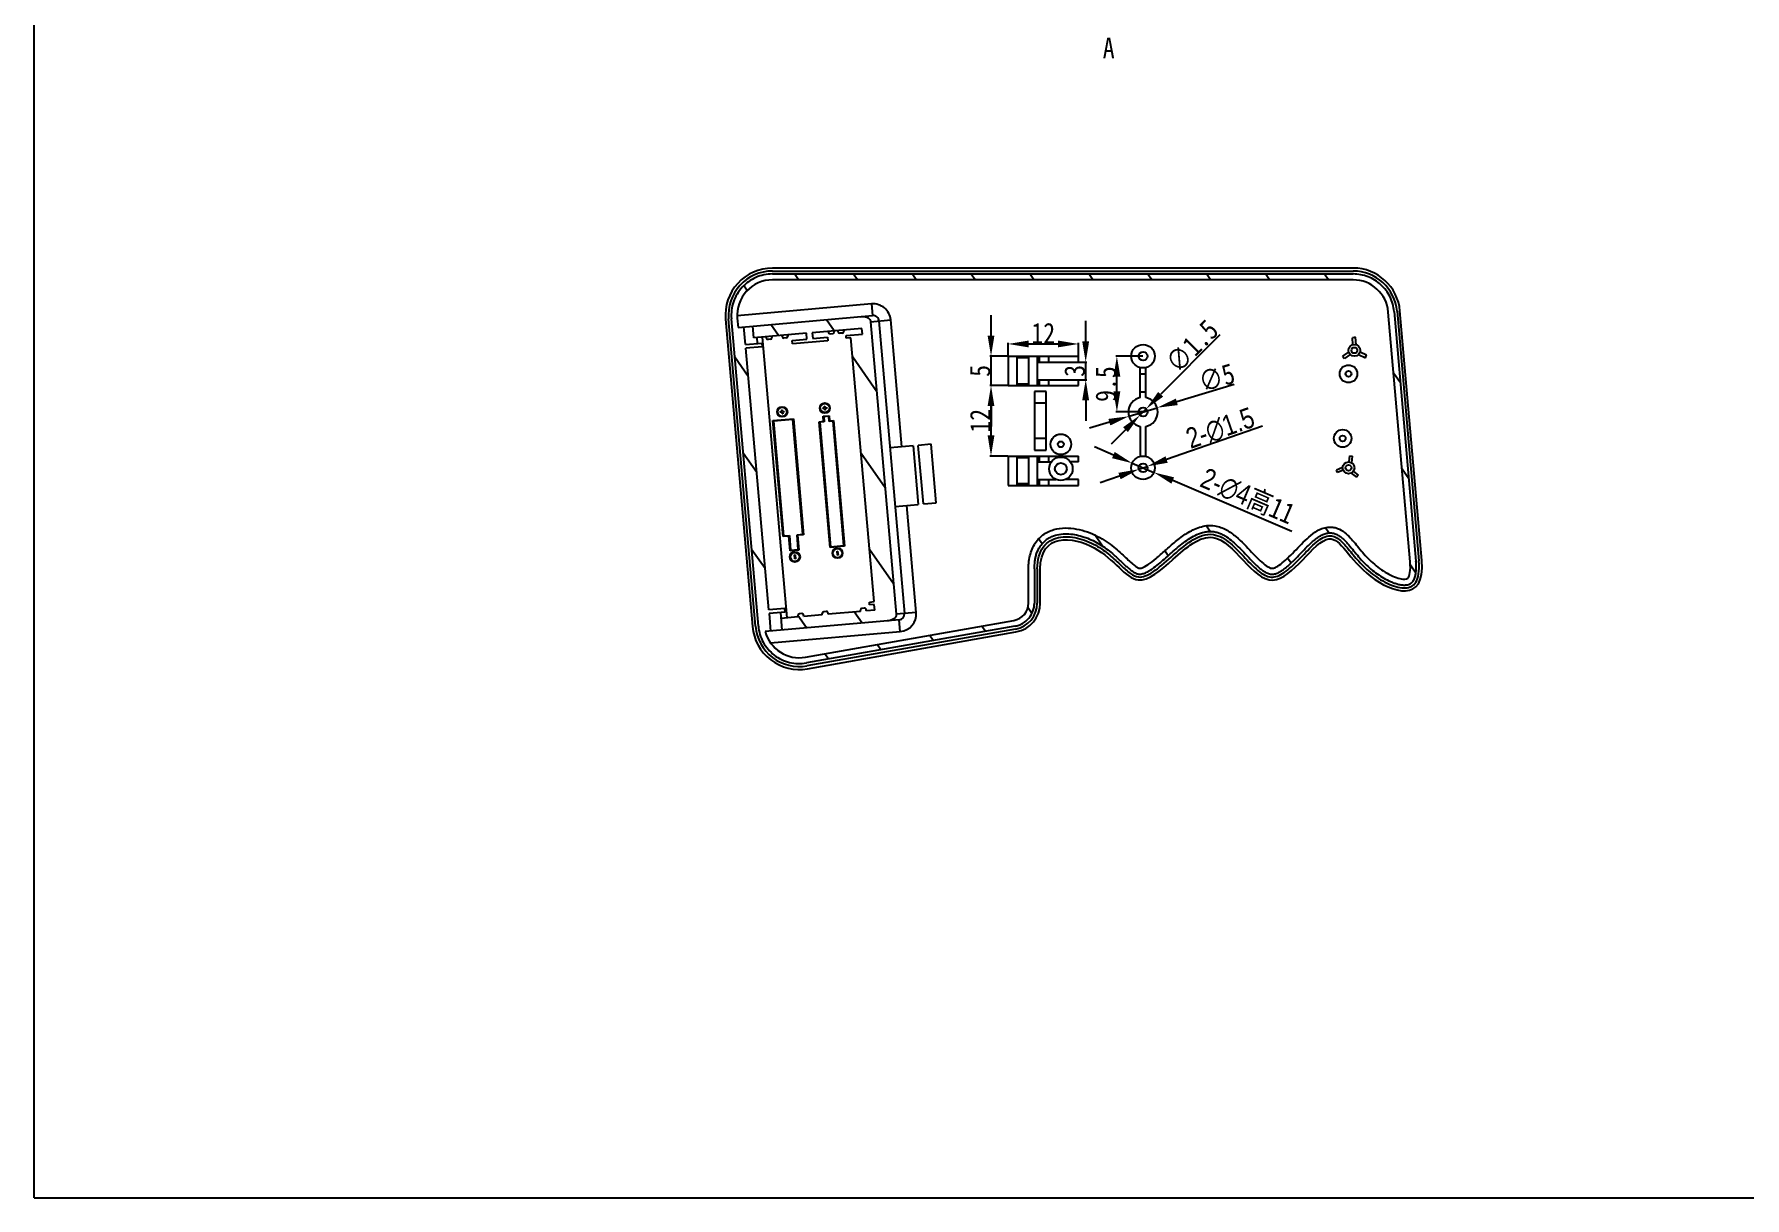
# Model space of a CAD drawing. Header units: millimetres. Extents: x 0 to 594, y 0 to 420.
# Drawn here: x 0 to 291.4, y 0 to 198.1 of the extents above; entities that cross this region are included whole.
import ezdxf

# ---------------------------------------------------------------- set-up
doc = ezdxf.new("R2010")
doc.units = ezdxf.units.MM
doc.header["$LTSCALE"] = 16.335
doc.header["$PDMODE"] = 3
doc.header["$PDSIZE"] = 8
doc.layers.get('0').update_dxf_attribs({"linetype": 'CONTINUOUS'})
doc.layers.get('Defpoints').update_dxf_attribs({"linetype": 'CONTINUOUS'})
doc.styles.get("Standard").update_dxf_attribs({"font": 'simfang.ttf', "width": 0.85})
doc.dimstyles.get("Standard").update_dxf_attribs({"dimtxt": 3.5, "dimasz": 3.5, "dimexe": 0.18, "dimexo": 0.0625, "dimgap": 0.09, "dimtad": 1, "dimdsep": 46, "dimtxsty": 'Standard', "dimcen": 0, "dimadec": 0, "dimazin": 0, "dimtp": 0.01, "dimtm": 0.01, "dimtfac": 1, "dimtmove": 0, "dimatfit": 3, "dimfxl": 1, "dimtolj": 1, "dimarcsym": 0})

# ---------------------------------------------------------------- blocks, each defined once
blk = doc.blocks.new('*D13')
at = {"color": 0, "lineweight": -2}
for p, q in [((183.84, 126.46), (180.62, 127.84)), ((187.05, 125.08), (190.73, 123.51)), ((214.25, 113.43), (193.95, 122.13))]:
    blk.add_line(p, q, dxfattribs=at)
at = {"color": 0}
for points in [[(184.06, 127), (183.61, 125.93), (187.05, 125.08)], [(194.18, 122.67), (193.72, 121.59), (190.73, 123.51)]]:
    blk.add_solid(points, dxfattribs=at)
at = {"layer": 'Defpoints', "color": 0}
for p in [(187.05, 125.08), (190.73, 123.51)]:
    blk.add_point(p, dxfattribs=at)
at = {"color": 0, "insert": (206.67, 119.34), "char_height": 3.5, "attachment_point": 5, "rotation": 336.8085}
blk.add_mtext('\\A1;{\\fGulim|b0|i0|c134|p34;2-\\fGulim|b0|i0|c129|p34;∅4}高11', dxfattribs=at)
blk = doc.blocks.new('*D14')
at = {"color": 0, "lineweight": -2}
for p, q in [((209.21, 131.41), (192.9, 125.7)), ((184.88, 122.89), (181.58, 121.73)), ((188.18, 124.05), (189.6, 124.54))]:
    blk.add_line(p, q, dxfattribs=at)
at = {"color": 0}
for points in [[(192.71, 126.25), (193.09, 125.15), (189.6, 124.54)], [(184.69, 123.44), (185.07, 122.34), (188.18, 124.05)]]:
    blk.add_solid(points, dxfattribs=at)
at = {"layer": 'Defpoints', "color": 0}
for p in [(188.18, 124.05), (189.6, 124.54)]:
    blk.add_point(p, dxfattribs=at)
at = {"color": 0, "insert": (202.06, 131), "char_height": 3.5, "attachment_point": 5, "rotation": 19.3059}
blk.add_mtext('\\A1;{\\fGulim|b0|i0|c134|p34;2-\\fGulim|b0|i0|c129|p34;∅1.5}', dxfattribs=at)
blk = doc.blocks.new('*D15')
at = {"color": 0, "lineweight": -2}
for p, q in [((204.43, 138.47), (194.64, 135.52)), ((186.5, 133.07), (191.28, 134.52)), ((183.15, 132.07), (179.79, 131.06))]:
    blk.add_line(p, q, dxfattribs=at)
at = {"color": 0}
for points in [[(194.47, 136.08), (194.8, 134.97), (191.28, 134.52)], [(182.98, 132.62), (183.31, 131.51), (186.5, 133.07)]]:
    blk.add_solid(points, dxfattribs=at)
at = {"layer": 'Defpoints', "color": 0}
for p in [(191.28, 134.52), (186.5, 133.07)]:
    blk.add_point(p, dxfattribs=at)
at = {"color": 0, "insert": (201.45, 139.63), "char_height": 3.5, "attachment_point": 5, "rotation": 16.749}
blk.add_mtext('\\A1;∅5', dxfattribs=at)
blk = doc.blocks.new('*D16')
at = {"color": 0, "lineweight": -2}
for p, q in [((201.95, 146.94), (191.89, 136.81)), ((188.36, 133.26), (189.42, 134.33)), ((185.9, 130.78), (183.43, 128.3))]:
    blk.add_line(p, q, dxfattribs=at)
at = {"color": 0}
for points in [[(191.47, 137.22), (192.3, 136.4), (189.42, 134.33)], [(185.48, 131.19), (186.31, 130.37), (188.36, 133.26)]]:
    blk.add_solid(points, dxfattribs=at)
at = {"layer": 'Defpoints', "color": 0}
for p in [(189.42, 134.33), (188.36, 133.26)]:
    blk.add_point(p, dxfattribs=at)
at = {"color": 0, "insert": (197.24, 145), "char_height": 3.5, "attachment_point": 5, "rotation": 45.1965}
blk.add_mtext('\\A1;∅1.5', dxfattribs=at)
blk = doc.blocks.new('*D19')
at = {"color": 0, "lineweight": -2}
for p, q in [((188.83, 143.3), (184.25, 143.3)), ((184.43, 137.3), (184.43, 139.8)), ((188.83, 133.8), (184.25, 133.8))]:
    blk.add_line(p, q, dxfattribs=at)
at = {"color": 0}
for points in [[(183.85, 139.8), (185.02, 139.8), (184.43, 143.3)], [(183.85, 137.3), (185.02, 137.3), (184.43, 133.8)]]:
    blk.add_solid(points, dxfattribs=at)
at = {"layer": 'Defpoints', "color": 0}
for p in [(184.43, 143.3), (188.89, 143.3), (188.89, 133.8)]:
    blk.add_point(p, dxfattribs=at)
at = {"color": 0, "insert": (182.56, 138.55), "char_height": 3.5, "attachment_point": 5, "rotation": 90}
blk.add_mtext('\\A1;9.5', dxfattribs=at)
blk = doc.blocks.new('*D20')
at = {"color": 0, "lineweight": -2}
for p, q in [((162.99, 146.8), (162.99, 150.3)), ((165.83, 143.3), (162.81, 143.3)), ((162.99, 138.3), (162.99, 143.3)), ((165.83, 138.3), (162.81, 138.3)), ((162.99, 134.8), (162.99, 131.3))]:
    blk.add_line(p, q, dxfattribs=at)
at = {"color": 0}
for points in [[(162.41, 146.8), (163.57, 146.8), (162.99, 143.3)], [(162.41, 134.8), (163.57, 134.8), (162.99, 138.3)]]:
    blk.add_solid(points, dxfattribs=at)
at = {"layer": 'Defpoints', "color": 0}
for p in [(162.99, 143.3), (165.89, 143.3), (165.89, 138.3)]:
    blk.add_point(p, dxfattribs=at)
at = {"color": 0, "insert": (161.13, 140.8), "char_height": 3.5, "attachment_point": 5, "rotation": 90}
blk.add_mtext('\\A1;5', dxfattribs=at)
blk = doc.blocks.new('*D21')
at = {"color": 0, "lineweight": -2}
for p, q in [((165.89, 143.36), (165.89, 145.56)), ((169.39, 145.38), (174.39, 145.38)), ((177.89, 143.36), (177.89, 145.56))]:
    blk.add_line(p, q, dxfattribs=at)
at = {"color": 0}
for points in [[(169.39, 145.96), (169.39, 144.8), (165.89, 145.38)], [(174.39, 145.96), (174.39, 144.8), (177.89, 145.38)]]:
    blk.add_solid(points, dxfattribs=at)
at = {"layer": 'Defpoints', "color": 0}
for p in [(165.89, 143.3), (177.89, 145.38), (177.89, 143.3)]:
    blk.add_point(p, dxfattribs=at)
at = {"color": 0, "insert": (171.89, 147.22), "char_height": 3.5, "attachment_point": 5}
blk.add_mtext('\\A1;12', dxfattribs=at)
blk = doc.blocks.new('*D22')
at = {"color": 0, "lineweight": -2}
for p, q in [((165.83, 138.3), (162.81, 138.3)), ((162.99, 129.8), (162.99, 134.8)), ((165.83, 126.3), (162.81, 126.3))]:
    blk.add_line(p, q, dxfattribs=at)
at = {"color": 0}
for points in [[(162.41, 134.8), (163.57, 134.8), (162.99, 138.3)], [(162.41, 129.8), (163.57, 129.8), (162.99, 126.3)]]:
    blk.add_solid(points, dxfattribs=at)
at = {"layer": 'Defpoints', "color": 0}
for p in [(162.99, 138.3), (165.89, 138.3), (165.89, 126.3)]:
    blk.add_point(p, dxfattribs=at)
at = {"color": 0, "insert": (161.15, 132.3), "char_height": 3.5, "attachment_point": 5, "rotation": 90}
blk.add_mtext('\\A1;12', dxfattribs=at)
blk = doc.blocks.new('*D23')
at = {"color": 0, "lineweight": -2}
for p, q in [((179.12, 145.8), (179.12, 149.3)), ((177.95, 142.3), (179.3, 142.3)), ((179.12, 139.3), (179.12, 142.3)), ((177.95, 139.3), (179.3, 139.3)), ((179.12, 135.8), (179.12, 132.3))]:
    blk.add_line(p, q, dxfattribs=at)
at = {"color": 0}
for points in [[(178.53, 145.8), (179.7, 145.8), (179.12, 142.3)], [(178.53, 135.8), (179.7, 135.8), (179.12, 139.3)]]:
    blk.add_solid(points, dxfattribs=at)
at = {"layer": 'Defpoints', "color": 0}
for p in [(177.89, 142.3), (179.12, 142.3), (177.89, 139.3)]:
    blk.add_point(p, dxfattribs=at)
at = {"color": 0, "insert": (177.26, 140.8), "char_height": 3.5, "attachment_point": 5, "rotation": 90}
blk.add_mtext('\\A1;3', dxfattribs=at)

msp = doc.modelspace()

# ---------------------------------------------------------------- hatches: boundary and pattern name
at = {"linetype": 'Continuous'}
h = msp.add_hatch(dxfattribs=at)
h.set_pattern_fill('DEFAULT__1', color=2, scale=8.215207, angle=125, style=0, pattern_type=0)
h.set_pattern_definition([(125, (92.683, 80.9445), (-6.7295, -4.71205), [])])
edge = h.paths.add_edge_path()
edge.add_line((131.539, 147.21), (122.573, 146.426))
edge.add_line((122.573, 146.426), (122.399, 148.418))
edge.add_line((122.399, 148.418), (140.765, 150.025))
edge.add_spline(control_points=[(140.765, 150.025), (140.909, 150.038), (141.188, 150.048), (141.602, 150), (141.965, 149.874), (142.241, 149.684), (142.421, 149.442), (142.472, 149.266), (142.481, 149.171)], knot_values=[0, 0, 0, 0, 0.1666667, 0.3333333, 0.5, 0.6666667, 0.8333333, 1, 1, 1, 1], degree=3, periodic=0)
edge.add_line((142.481, 149.171), (146.838, 99.362))
edge.add_spline(control_points=[(146.838, 99.362), (146.847, 99.267), (146.827, 99.083), (146.688, 98.811), (146.447, 98.576), (146.112, 98.391), (145.715, 98.274), (145.44, 98.236), (145.297, 98.223)], knot_values=[0, 0, 0, 0, 0.1666667, 0.3333333, 0.5, 0.6666667, 0.8333333, 1, 1, 1, 1], degree=3, periodic=0)
edge.add_line((145.297, 98.223), (127.429, 96.66))
edge.add_line((127.429, 96.66), (127.255, 98.652))
edge.add_line((130.089, 98.9), (127.255, 98.652))
edge.add_line((130.089, 98.9), (130.071, 99.099))
edge.add_spline(control_points=[(130.344, 99.424), (130.169, 99.409), (130.056, 99.274), (130.071, 99.099)], knot_values=[0, 0, 0, 0, 1, 1, 1, 1], weights=[1, 0.8047379, 0.8047379, 1], degree=3, periodic=0)
edge.add_line((130.742, 99.459), (130.344, 99.424))
edge.add_spline(control_points=[(130.742, 99.459), (130.918, 99.475), (131.052, 99.362), (131.067, 99.187)], knot_values=[0, 0, 0, 0, 1, 1, 1, 1], weights=[1, 0.8047379, 0.8047379, 1], degree=3, periodic=0)
edge.add_line((131.085, 98.987), (131.067, 99.187))
edge.add_line((134.249, 99.264), (131.085, 98.987))
edge.add_line((134.249, 99.264), (134.232, 99.463))
edge.add_spline(control_points=[(134.504, 99.788), (134.329, 99.773), (134.216, 99.638), (134.232, 99.463)], knot_values=[0, 0, 0, 0, 1, 1, 1, 1], weights=[1, 0.8047379, 0.8047379, 1], degree=3, periodic=0)
edge.add_line((134.903, 99.823), (134.504, 99.788))
edge.add_spline(control_points=[(134.903, 99.823), (135.078, 99.839), (135.213, 99.726), (135.228, 99.551)], knot_values=[0, 0, 0, 0, 1, 1, 1, 1], weights=[1, 0.8047379, 0.8047379, 1], degree=3, periodic=0)
edge.add_line((135.245, 99.351), (135.228, 99.551))
edge.add_line((140.755, 99.833), (135.245, 99.351))
edge.add_line((140.755, 99.833), (140.738, 100.033))
edge.add_spline(control_points=[(141.011, 100.358), (140.836, 100.342), (140.723, 100.208), (140.738, 100.033)], knot_values=[0, 0, 0, 0, 1, 1, 1, 1], weights=[1, 0.8047379, 0.8047379, 1], degree=3, periodic=0)
edge.add_line((141.409, 100.392), (141.011, 100.358))
edge.add_spline(control_points=[(141.409, 100.392), (141.584, 100.408), (141.719, 100.295), (141.734, 100.12)], knot_values=[0, 0, 0, 0, 1, 1, 1, 1], weights=[1, 0.8047379, 0.8047379, 1], degree=3, periodic=0)
edge.add_line((141.752, 99.921), (141.734, 100.12))
edge.add_line((143.194, 100.047), (141.752, 99.921))
edge.add_line((143.194, 100.047), (143.107, 101.043))
edge.add_line((143.107, 101.043), (142.31, 100.973))
edge.add_line((142.31, 100.973), (142.27, 101.431))
edge.add_line((142.27, 101.431), (143.067, 101.501))
edge.add_line((143.067, 101.501), (139.138, 146.41))
edge.add_line((139.138, 146.41), (138.341, 146.34))
edge.add_line((138.341, 146.34), (138.301, 146.798))
edge.add_line((138.301, 146.798), (141.09, 147.042))
edge.add_line((141.09, 147.042), (141.003, 148.038))
edge.add_line((141.003, 148.038), (132.535, 147.298))
edge.add_line((132.535, 147.298), (132.622, 146.301))
edge.add_line((132.622, 146.301), (135.113, 146.519))
edge.add_line((135.113, 146.519), (135.167, 145.898))
edge.add_line((135.167, 145.898), (129.19, 145.375))
edge.add_line((129.19, 145.375), (129.136, 145.996))
edge.add_line((129.136, 145.996), (131.626, 146.214))
edge.add_line((131.626, 146.214), (131.539, 147.21))
h.paths.add_polyline_path([(136.924, 109.416), (136.824, 109.407), (136.763, 110.105), (136.863, 110.113)])
h.paths.add_polyline_path([(134.763, 134.116), (134.663, 134.107), (134.637, 134.406), (134.338, 134.38), (134.329, 134.48), (134.628, 134.506), (134.602, 134.805), (134.702, 134.814), (134.728, 134.515), (135.027, 134.541), (135.035, 134.441), (134.736, 134.415)])
h.paths.add_polyline_path([(129.661, 108.781), (129.562, 108.772), (129.501, 109.469), (129.6, 109.478)])
h.paths.add_polyline_path([(127.5, 133.481), (127.401, 133.472), (127.375, 133.771), (127.076, 133.745), (127.067, 133.844), (127.366, 133.871), (127.34, 134.169), (127.439, 134.178), (127.466, 133.879), (127.764, 133.905), (127.773, 133.806), (127.474, 133.78)])
edge = h.paths.add_edge_path()
edge.add_spline(control_points=[(137.718, 109.76), (137.718, 108.01), (135.968, 108.01), (135.968, 109.76)], knot_values=[0, 0, 0, 0, 1, 1, 1, 1], weights=[1, 0.3333333, 0.3333333, 1], degree=3, periodic=0)
edge.add_spline(control_points=[(135.968, 109.76), (135.968, 110.273), (136.331, 110.635), (136.843, 110.635), (137.356, 110.635), (137.718, 110.273), (137.718, 109.76)], knot_values=[0, 0, 0, 0, 1, 1, 1, 2, 2, 2, 2], weights=[1, 0.8047379, 0.8047379, 1, 0.8047379, 0.8047379, 1], degree=3, periodic=0)
edge.add_spline(control_points=[(137.618, 109.76), (137.618, 108.21), (136.068, 108.21), (136.068, 109.76)], knot_values=[0, 0, 0, 0, 1, 1, 1, 1], weights=[1, 0.3333333, 0.3333333, 1], degree=3, periodic=0)
edge.add_spline(control_points=[(136.068, 109.76), (136.068, 110.214), (136.389, 110.535), (136.843, 110.535), (137.297, 110.535), (137.618, 110.214), (137.618, 109.76)], knot_values=[0, 0, 0, 0, 1, 1, 1, 2, 2, 2, 2], weights=[1, 0.8047379, 0.8047379, 1, 0.8047379, 0.8047379, 1], degree=3, periodic=0)
edge = h.paths.add_edge_path()
edge.add_spline(control_points=[(130.456, 109.125), (130.456, 107.375), (128.706, 107.375), (128.706, 109.125)], knot_values=[0, 0, 0, 0, 1, 1, 1, 1], weights=[1, 0.3333333, 0.3333333, 1], degree=3, periodic=0)
edge.add_spline(control_points=[(128.706, 109.125), (128.706, 109.637), (129.068, 110), (129.581, 110), (130.094, 110), (130.456, 109.637), (130.456, 109.125)], knot_values=[0, 0, 0, 0, 1, 1, 1, 2, 2, 2, 2], weights=[1, 0.8047379, 0.8047379, 1, 0.8047379, 0.8047379, 1], degree=3, periodic=0)
edge.add_spline(control_points=[(130.356, 109.125), (130.356, 107.575), (128.806, 107.575), (128.806, 109.125)], knot_values=[0, 0, 0, 0, 1, 1, 1, 1], weights=[1, 0.3333333, 0.3333333, 1], degree=3, periodic=0)
edge.add_spline(control_points=[(128.806, 109.125), (128.806, 109.579), (129.127, 109.9), (129.581, 109.9), (130.035, 109.9), (130.356, 109.579), (130.356, 109.125)], knot_values=[0, 0, 0, 0, 1, 1, 1, 2, 2, 2, 2], weights=[1, 0.8047379, 0.8047379, 1, 0.8047379, 0.8047379, 1], degree=3, periodic=0)
edge = h.paths.add_edge_path()
edge.add_spline(control_points=[(128.295, 133.825), (128.295, 132.075), (126.545, 132.075), (126.545, 133.825)], knot_values=[0, 0, 0, 0, 1, 1, 1, 1], weights=[1, 0.3333333, 0.3333333, 1], degree=3, periodic=0)
edge.add_spline(control_points=[(126.545, 133.825), (126.545, 134.338), (126.907, 134.7), (127.42, 134.7), (127.933, 134.7), (128.295, 134.338), (128.295, 133.825)], knot_values=[0, 0, 0, 0, 1, 1, 1, 2, 2, 2, 2], weights=[1, 0.8047379, 0.8047379, 1, 0.8047379, 0.8047379, 1], degree=3, periodic=0)
edge.add_spline(control_points=[(128.195, 133.825), (128.195, 132.275), (126.645, 132.275), (126.645, 133.825)], knot_values=[0, 0, 0, 0, 1, 1, 1, 1], weights=[1, 0.3333333, 0.3333333, 1], degree=3, periodic=0)
edge.add_spline(control_points=[(126.645, 133.825), (126.645, 134.279), (126.966, 134.6), (127.42, 134.6), (127.874, 134.6), (128.195, 134.279), (128.195, 133.825)], knot_values=[0, 0, 0, 0, 1, 1, 1, 2, 2, 2, 2], weights=[1, 0.8047379, 0.8047379, 1, 0.8047379, 0.8047379, 1], degree=3, periodic=0)
edge = h.paths.add_edge_path()
edge.add_spline(control_points=[(135.557, 134.46), (135.557, 132.71), (133.807, 132.71), (133.807, 134.46)], knot_values=[0, 0, 0, 0, 1, 1, 1, 1], weights=[1, 0.3333333, 0.3333333, 1], degree=3, periodic=0)
edge.add_spline(control_points=[(133.807, 134.46), (133.807, 134.973), (134.17, 135.335), (134.682, 135.335), (135.195, 135.335), (135.557, 134.973), (135.557, 134.46)], knot_values=[0, 0, 0, 0, 1, 1, 1, 2, 2, 2, 2], weights=[1, 0.8047379, 0.8047379, 1, 0.8047379, 0.8047379, 1], degree=3, periodic=0)
edge.add_spline(control_points=[(135.457, 134.46), (135.457, 132.91), (133.907, 132.91), (133.907, 134.46)], knot_values=[0, 0, 0, 0, 1, 1, 1, 1], weights=[1, 0.3333333, 0.3333333, 1], degree=3, periodic=0)
edge.add_spline(control_points=[(133.907, 134.46), (133.907, 134.914), (134.228, 135.235), (134.682, 135.235), (135.136, 135.235), (135.457, 134.914), (135.457, 134.46)], knot_values=[0, 0, 0, 0, 1, 1, 1, 2, 2, 2, 2], weights=[1, 0.8047379, 0.8047379, 1, 0.8047379, 0.8047379, 1], degree=3, periodic=0)
edge = h.paths.add_edge_path()
edge.add_line((125.835, 132.327), (129.321, 132.632))
edge.add_line((129.321, 132.632), (131.049, 112.887))
edge.add_line((131.049, 112.887), (130.053, 112.8))
edge.add_line((130.053, 112.8), (130.273, 110.28))
edge.add_line((130.273, 110.28), (128.769, 110.148))
edge.add_line((128.769, 110.148), (128.548, 112.668))
edge.add_line((128.548, 112.668), (127.562, 112.582))
edge.add_line((127.562, 112.582), (125.835, 132.327))
edge.add_line((129.944, 112.891), (130.94, 112.978))
edge.add_line((130.94, 112.978), (129.23, 132.523))
edge.add_line((129.23, 132.523), (125.943, 132.236))
edge.add_line((125.943, 132.236), (127.653, 112.69))
edge.add_line((127.653, 112.69), (128.639, 112.777))
edge.add_line((128.639, 112.777), (128.86, 110.256))
edge.add_line((128.86, 110.256), (130.165, 110.37))
edge.add_line((130.165, 110.37), (129.944, 112.891))
edge = h.paths.add_edge_path()
edge.add_line((136.181, 132.358), (138.053, 110.96))
edge.add_line((138.053, 110.96), (135.573, 110.743))
edge.add_line((135.573, 110.743), (133.701, 132.141))
edge.add_line((133.701, 132.141), (134.458, 132.208))
edge.add_line((134.458, 132.208), (134.382, 133.074))
edge.add_line((134.382, 133.074), (135.428, 133.166))
edge.add_line((135.428, 133.166), (135.504, 132.299))
edge.add_line((135.504, 132.299), (136.181, 132.358))
edge.add_line((137.945, 111.051), (136.09, 132.25))
edge.add_line((136.09, 132.25), (135.413, 132.191))
edge.add_line((135.413, 132.191), (135.337, 133.058))
edge.add_line((135.337, 133.058), (134.49, 132.983))
edge.add_line((134.49, 132.983), (134.566, 132.117))
edge.add_line((134.566, 132.117), (133.809, 132.051))
edge.add_line((133.809, 132.051), (135.664, 110.852))
edge.add_line((135.664, 110.852), (137.945, 111.051))
edge = h.paths.add_edge_path()
edge.add_spline(control_points=[(231.66, 150.905), (231.616, 151.405), (231.427, 152.371), (230.838, 153.746), (229.975, 154.962), (228.875, 155.97), (227.589, 156.724), (226.167, 157.191), (225.189, 157.294), (224.687, 157.295)], knot_values=[0, 0, 0, 0, 0.1428571, 0.2857143, 0.4285714, 0.5714286, 0.7142857, 0.8571429, 1, 1, 1, 1], degree=3, periodic=0)
edge.add_line((231.66, 150.905), (235.379, 108.398))
edge.add_spline(control_points=[(170.374, 107.07), (170.393, 107.791), (170.516, 109.067), (170.984, 110.354), (171.671, 111.419), (172.599, 112.232), (173.686, 112.769), (175.036, 113.067), (176.594, 113.054), (178.239, 112.734), (179.895, 112.146), (181.31, 111.43), (182.676, 110.513), (183.738, 109.642), (184.532, 108.93), (185.481, 108.03), (186.256, 107.322), (186.798, 106.863), (187.579, 106.342), (188.234, 106.148), (188.85, 106.243), (189.394, 106.449), (190.074, 106.811), (190.97, 107.447), (191.529, 107.898), (192.298, 108.547), (193.171, 109.321), (194.146, 110.188), (195.196, 111.083), (196.309, 111.937), (197.49, 112.688), (198.701, 113.233), (199.949, 113.514), (201.245, 113.435), (202.45, 112.973), (203.602, 112.226), (204.661, 111.309), (205.709, 110.259), (206.635, 109.271), (207.566, 108.293), (208.355, 107.542), (208.922, 107.048), (209.845, 106.433), (210.53, 106.171), (211.18, 106.17), (211.674, 106.32), (212.325, 106.64), (213.164, 107.231), (213.918, 107.892), (214.641, 108.587), (215.461, 109.425), (216.293, 110.295), (217.201, 111.214), (218.07, 112.005), (218.866, 112.604), (219.754, 113.078), (220.618, 113.256), (221.488, 113.139), (222.256, 112.792), (223.069, 112.122), (223.76, 111.377), (224.592, 110.367), (225.35, 109.444), (226.275, 108.388), (227.338, 107.343), (228.253, 106.586), (229.26, 105.876), (230.242, 105.304), (231.066, 104.9), (232.074, 104.524), (232.859, 104.363), (233.429, 104.31), (234.113, 104.404), (234.577, 104.611), (235, 105.144), (235.093, 105.377), (235.252, 105.795), (235.367, 106.347), (235.444, 107.137), (235.412, 107.939), (235.379, 108.398)], knot_values=[0, 0, 0, 0, 0.0128205, 0.025641, 0.0384615, 0.0512821, 0.0641026, 0.0769231, 0.0897436, 0.1025641, 0.1153846, 0.1282051, 0.1410256, 0.1538462, 0.1666667, 0.1794872, 0.1923077, 0.2051282, 0.2179487, 0.2307692, 0.2435897, 0.2564103, 0.2692308, 0.2820513, 0.2948718, 0.3076923, 0.3205128, 0.3333333, 0.3461538, 0.3589744, 0.3717949, 0.3846154, 0.3974359, 0.4102564, 0.4230769, 0.4358974, 0.4487179, 0.4615385, 0.474359, 0.4871795, 0.5, 0.5128205, 0.525641, 0.5384615, 0.5512821, 0.5641026, 0.5769231, 0.5897436, 0.6025641, 0.6153846, 0.6282051, 0.6410256, 0.6538462, 0.6666667, 0.6794872, 0.6923077, 0.7051282, 0.7179487, 0.7307692, 0.7435897, 0.7564103, 0.7692308, 0.7820513, 0.7948718, 0.8076923, 0.8205128, 0.8333333, 0.8461538, 0.8589744, 0.8717949, 0.8846154, 0.8974359, 0.9102564, 0.9230769, 0.9358974, 0.9487179, 0.9615385, 0.974359, 0.9871795, 1, 1, 1, 1], degree=3, periodic=0)
edge.add_line((170.374, 107.07), (170.374, 101.266))
edge.add_spline(control_points=[(167.069, 97.327), (167.38, 97.382), (167.97, 97.559), (168.785, 98.029), (169.466, 98.672), (169.981, 99.454), (170.302, 100.338), (170.373, 100.95), (170.374, 101.266)], knot_values=[0, 0, 0, 0, 0.1666667, 0.3333333, 0.5, 0.6666667, 0.8333333, 1, 1, 1, 1], degree=3, periodic=0)
edge.add_line((167.069, 97.327), (131.543, 91.062))
edge.add_spline(control_points=[(123.354, 97.346), (123.398, 96.858), (123.58, 95.913), (124.146, 94.564), (124.976, 93.366), (126.035, 92.363), (127.278, 91.599), (128.651, 91.108), (130.1, 90.91), (131.06, 90.978), (131.543, 91.062)], knot_values=[0, 0, 0, 0, 0.125, 0.25, 0.375, 0.5, 0.625, 0.75, 0.875, 1, 1, 1, 1], degree=3, periodic=0)
edge.add_line((123.354, 97.346), (118.775, 149.685))
edge.add_spline(control_points=[(125.748, 157.295), (125.258, 157.294), (124.301, 157.195), (122.908, 156.748), (121.642, 156.026), (120.55, 155.058), (119.681, 153.887), (119.072, 152.562), (118.748, 151.136), (118.733, 150.174), (118.775, 149.685)], knot_values=[0, 0, 0, 0, 0.125, 0.25, 0.375, 0.5, 0.625, 0.75, 0.875, 1, 1, 1, 1], degree=3, periodic=0)
edge.add_line((125.748, 157.295), (224.687, 157.295))
edge.add_line((125.175, 99.474), (125.437, 96.486))
edge.add_line((125.437, 96.486), (124.531, 96.406))
edge.add_spline(control_points=[(131.369, 92.047), (128.141, 91.478), (125.378, 93.24), (124.531, 96.406)], knot_values=[0, 0, 0, 0, 1, 1, 1, 1], weights=[1, 0.8247328, 0.8247328, 1], degree=3, periodic=0)
edge.add_line((131.369, 92.047), (166.895, 98.311))
edge.add_spline(control_points=[(169.374, 101.266), (169.374, 99.743), (168.395, 98.576), (166.895, 98.311)], knot_values=[0, 0, 0, 0, 1, 1, 1, 1], weights=[1, 0.8440296, 0.8440296, 1], degree=3, periodic=0)
edge.add_line((169.374, 101.266), (169.374, 107.07))
edge.add_spline(control_points=[(169.374, 107.07), (169.374, 107.987), (169.577, 109.672), (170.57, 111.794), (172.234, 113.283), (174.181, 113.986), (176.139, 114.105), (178.681, 113.728), (181.613, 112.544), (184.295, 110.553), (185.917, 108.988), (186.974, 108.015), (187.628, 107.492), (188.109, 107.228), (188.282, 107.19), (188.416, 107.188), (188.839, 107.284), (189.728, 107.748), (191.105, 108.822), (192.67, 110.215), (194.401, 111.747), (196.299, 113.189), (198.09, 114.118), (199.741, 114.491), (201.402, 114.467), (203.16, 113.778), (205.25, 112.229), (207.003, 110.328), (208.596, 108.666), (209.679, 107.705), (210.397, 107.287), (210.763, 107.182), (210.915, 107.171), (211.098, 107.194), (211.53, 107.341), (212.313, 107.817), (213.439, 108.794), (214.638, 110.008), (215.869, 111.302), (217.129, 112.535), (218.254, 113.421), (219.33, 113.972), (220.257, 114.224), (221.211, 114.215), (222.271, 113.936), (223.282, 113.294), (224.185, 112.41), (225.274, 111.129), (226.668, 109.379), (228.393, 107.688), (230.118, 106.503), (231.448, 105.803), (232.675, 105.38), (233.602, 105.3), (233.941, 105.437), (234.053, 105.502), (234.405, 106.264), (234.453, 107.512), (234.383, 108.311)], knot_values=[0, 0, 0, 0, 0.015889, 0.031778, 0.047667, 0.0635559, 0.0794449, 0.0953339, 0.1271119, 0.1568889, 0.186666, 0.2015545, 0.216443, 0.2313315, 0.24622, 0.2583649, 0.2705098, 0.2947996, 0.3190893, 0.3433791, 0.3682717, 0.3931643, 0.4180568, 0.4305031, 0.4429494, 0.4630703, 0.4831912, 0.523433, 0.5435539, 0.5636748, 0.5837957, 0.5938561, 0.6039166, 0.6136485, 0.6233804, 0.6428443, 0.6623082, 0.6817721, 0.701236, 0.7206999, 0.7401638, 0.7498957, 0.7596277, 0.7673201, 0.7750126, 0.7903976, 0.8057826, 0.8211675, 0.8519375, 0.8827074, 0.897369, 0.9120305, 0.9266921, 0.9413537, 0.9560153, 0.9706768, 0.9853384, 1, 1, 1, 1], degree=3, periodic=0)
edge.add_line((234.383, 108.311), (230.664, 150.818))
edge.add_spline(control_points=[(224.687, 156.295), (227.963, 156.295), (230.379, 154.082), (230.664, 150.818)], knot_values=[0, 0, 0, 0, 1, 1, 1, 1], weights=[1, 0.8248516, 0.8248516, 1], degree=3, periodic=0)
edge.add_line((224.687, 156.295), (125.748, 156.295))
edge.add_spline(control_points=[(119.771, 149.772), (119.443, 153.521), (121.985, 156.295), (125.748, 156.295)], knot_values=[0, 0, 0, 0, 1, 1, 1, 1], weights=[1, 0.7837268, 0.7837268, 1], degree=3, periodic=0)
edge.add_line((119.771, 149.772), (119.909, 148.201))
edge.add_line((119.909, 148.201), (120.905, 148.288))
edge.add_line((121.166, 145.299), (120.905, 148.288))
edge.add_line((121.166, 145.299), (123.924, 145.54))
edge.add_line((123.924, 145.54), (123.978, 144.919))
edge.add_line((123.978, 144.919), (121.221, 144.677))
edge.add_line((125.121, 100.092), (121.221, 144.677))
edge.add_line((127.879, 100.333), (125.121, 100.092))
edge.add_line((127.933, 99.715), (127.879, 100.333))
edge.add_line((127.933, 99.715), (125.175, 99.474))

# ---------------------------------------------------------------- linework, layer by layer
at = {"color": 7, "linetype": 'Continuous'}
for p, q in [((0, 0), (0, 420)), ((224.687, 158.295), (125.748, 158.295)), ((125.748, 157.795), (224.687, 157.795)), ((125.748, 157.295), (224.687, 157.295)), ((224.687, 156.295), (125.748, 156.295)), ((142.647, 152.197), (119.749, 150.194)), ((142.647, 152.197), (142.821, 150.205)), ((117.779, 149.598), (122.358, 97.259)), ((122.856, 97.302), (118.277, 149.642)), ((123.354, 97.346), (118.775, 149.685)), ((119.771, 149.772), (119.909, 148.201)), ((119.909, 148.201), (142.821, 150.205)), ((142.481, 149.171), (145.897, 149.47)), ((142.481, 149.171), (146.838, 99.362)), ((143.904, 149.296), (148.262, 99.486)), ((147.787, 127.86), (145.897, 149.47)), ((234.383, 108.311), (230.664, 150.818)), ((231.66, 150.905), (235.379, 108.398)), ((232.159, 150.949), (235.877, 108.442)), ((236.376, 108.486), (232.657, 150.993)), ((121.166, 145.299), (120.905, 148.288)), ((122.573, 146.426), (122.399, 148.418)), ((131.539, 147.21), (122.573, 146.426)), ((123.071, 146.47), (123.159, 145.473)), ((128.251, 98.739), (124.068, 146.557)), ((124.664, 146.609), (124.681, 146.41)), ((125.405, 146.172), (125.006, 146.137)), ((125.66, 146.696), (125.677, 146.497)), ((127.375, 146.846), (127.392, 146.647)), ((128.116, 146.409), (127.717, 146.374)), ((128.371, 146.933), (128.389, 146.734)), ((129.136, 145.996), (131.626, 146.214)), ((129.19, 145.375), (129.136, 145.996)), ((135.167, 145.898), (129.19, 145.375)), ((131.626, 146.214), (131.539, 147.21)), ((141.003, 148.038), (132.535, 147.298)), ((132.535, 147.298), (132.622, 146.301)), ((132.622, 146.301), (135.113, 146.519)), ((135.113, 146.519), (135.167, 145.898)), ((135.275, 147.537), (135.292, 147.338)), ((136.016, 147.1), (135.617, 147.065)), ((136.271, 147.624), (136.288, 147.425)), ((136.899, 147.679), (136.916, 147.48)), ((137.64, 147.242), (137.241, 147.207)), ((137.895, 147.766), (137.912, 147.567)), ((138.301, 146.798), (141.09, 147.042)), ((138.341, 146.34), (138.301, 146.798)), ((139.138, 146.41), (138.341, 146.34)), ((143.067, 101.501), (139.138, 146.41)), ((141.09, 147.042), (141.003, 148.038)), ((225.059, 146.546), (224.544, 146.452)), ((224.644, 145.264), (224.544, 146.452)), ((225.167, 145.256), (225.059, 146.546)), ((121.166, 145.299), (123.924, 145.54)), ((123.978, 144.919), (121.221, 144.677)), ((125.121, 100.092), (121.221, 144.677)), ((123.924, 145.54), (123.978, 144.919)), ((165.891, 143.295), (165.891, 138.295)), ((165.891, 143.295), (177.891, 143.295)), ((167.391, 143.295), (167.391, 138.295)), ((169.391, 142.995), (167.391, 142.995)), ((169.391, 143.295), (169.391, 138.295)), ((170.891, 138.295), (170.891, 143.295)), ((171.267, 142.295), (171.267, 143.295)), ((172.821, 142.295), (172.821, 143.295)), ((177.891, 142.295), (177.891, 143.295)), ((223.92, 144.054), (222.858, 143.316)), ((222.858, 143.316), (223.197, 142.917)), ((224.175, 143.597), (223.197, 142.917)), ((225.585, 143.575), (226.756, 143.024)), ((225.853, 144.025), (226.932, 143.517)), ((226.756, 143.024), (226.932, 143.517)), ((170.891, 142.295), (177.891, 142.295)), ((188.391, 136.245), (188.391, 141.359)), ((189.391, 140.245), (188.391, 140.245)), ((189.391, 136.245), (189.391, 141.359)), ((165.891, 138.295), (177.891, 138.295)), ((167.391, 138.595), (169.391, 138.595)), ((170.389, 137.295), (170.389, 127.295)), ((172.389, 137.295), (170.389, 137.295)), ((170.891, 139.295), (177.891, 139.295)), ((171.267, 138.295), (171.267, 139.295)), ((172.389, 127.295), (172.389, 137.295)), ((172.821, 138.295), (172.821, 139.295)), ((177.891, 138.295), (177.891, 139.295)), ((188.391, 137.245), (189.391, 137.245)), ((127.34, 134.169), (127.439, 134.178)), ((127.366, 133.871), (127.34, 134.169)), ((127.439, 134.178), (127.466, 133.879)), ((134.329, 134.48), (134.628, 134.506)), ((134.338, 134.38), (134.329, 134.48)), ((134.637, 134.406), (134.338, 134.38)), ((134.602, 134.805), (134.702, 134.814)), ((134.628, 134.506), (134.602, 134.805)), ((134.663, 134.107), (134.637, 134.406)), ((134.763, 134.116), (134.663, 134.107)), ((134.702, 134.814), (134.728, 134.515)), ((134.728, 134.515), (135.027, 134.541)), ((135.035, 134.441), (134.736, 134.415)), ((134.736, 134.415), (134.763, 134.116)), ((135.027, 134.541), (135.035, 134.441)), ((172.389, 135.295), (170.389, 135.295)), ((125.835, 132.327), (129.321, 132.632)), ((127.562, 112.582), (125.835, 132.327)), ((129.23, 132.523), (125.943, 132.236)), ((125.943, 132.236), (127.653, 112.69)), ((127.067, 133.844), (127.366, 133.871)), ((127.076, 133.745), (127.067, 133.844)), ((127.375, 133.771), (127.076, 133.745)), ((127.401, 133.472), (127.375, 133.771)), ((127.5, 133.481), (127.401, 133.472)), ((127.466, 133.879), (127.764, 133.905)), ((127.773, 133.806), (127.474, 133.78)), ((127.474, 133.78), (127.5, 133.481)), ((127.764, 133.905), (127.773, 133.806)), ((130.94, 112.978), (129.23, 132.523)), ((129.321, 132.632), (131.049, 112.887)), ((133.701, 132.141), (134.458, 132.208)), ((135.573, 110.743), (133.701, 132.141)), ((134.566, 132.117), (133.809, 132.051)), ((133.809, 132.051), (135.664, 110.852)), ((134.382, 133.074), (135.428, 133.166)), ((134.458, 132.208), (134.382, 133.074)), ((135.337, 133.058), (134.49, 132.983)), ((134.49, 132.983), (134.566, 132.117)), ((135.413, 132.191), (135.337, 133.058)), ((136.09, 132.25), (135.413, 132.191)), ((135.428, 133.166), (135.504, 132.299)), ((135.504, 132.299), (136.181, 132.358)), ((137.945, 111.051), (136.09, 132.25)), ((136.181, 132.358), (138.053, 110.96)), ((188.391, 131.346), (188.391, 126.232)), ((189.391, 126.232), (189.391, 131.346)), ((152.768, 128.295), (150.597, 128.105)), ((153.64, 118.333), (152.768, 128.295)), ((172.389, 129.295), (170.389, 129.295)), ((149.725, 128.029), (145.795, 127.685)), ((149.725, 128.029), (150.597, 118.067)), ((151.468, 118.143), (150.597, 128.105)), ((165.891, 126.295), (165.891, 121.295)), ((165.891, 126.295), (177.891, 126.295)), ((167.391, 126.295), (167.391, 121.295)), ((169.391, 125.995), (167.391, 125.995)), ((169.391, 126.295), (169.391, 121.295)), ((170.389, 127.295), (172.389, 127.295)), ((170.891, 121.295), (170.891, 126.295)), ((171.267, 125.295), (171.267, 126.295)), ((172.821, 125.295), (172.821, 126.295)), ((177.891, 125.295), (177.891, 126.295)), ((224.011, 125.288), (224.137, 126.333)), ((224.137, 126.333), (224.583, 126.28)), ((224.444, 125.128), (224.583, 126.28)), ((170.891, 125.295), (173.27, 125.295)), ((177.891, 125.295), (176.508, 125.295)), ((222.893, 124.358), (221.826, 123.903)), ((222.003, 123.489), (221.826, 123.903)), ((222.971, 123.903), (222.003, 123.489)), ((224.336, 123.4), (225.263, 122.704)), ((224.691, 123.695), (225.533, 123.063)), ((225.533, 123.063), (225.263, 122.704)), ((165.891, 121.295), (177.891, 121.295)), ((167.391, 121.595), (169.391, 121.595)), ((170.891, 122.295), (174.073, 122.295)), ((171.267, 121.295), (171.267, 122.295)), ((172.821, 121.295), (172.821, 122.295)), ((177.891, 122.295), (175.706, 122.295)), ((177.891, 121.295), (177.891, 122.295)), ((146.667, 117.723), (150.597, 118.067)), ((150.255, 99.661), (148.659, 117.898)), ((151.468, 118.143), (153.64, 118.333)), ((128.548, 112.668), (127.562, 112.582)), ((127.653, 112.69), (128.639, 112.777)), ((128.769, 110.148), (128.548, 112.668)), ((128.639, 112.777), (128.86, 110.256)), ((129.944, 112.891), (130.94, 112.978)), ((130.165, 110.37), (129.944, 112.891)), ((131.049, 112.887), (130.053, 112.8)), ((130.053, 112.8), (130.273, 110.28)), ((138.053, 110.96), (135.573, 110.743)), ((135.664, 110.852), (137.945, 111.051)), ((130.273, 110.28), (128.769, 110.148)), ((128.86, 110.256), (130.165, 110.37)), ((129.501, 109.469), (129.6, 109.478)), ((129.562, 108.772), (129.501, 109.469)), ((129.661, 108.781), (129.562, 108.772)), ((129.6, 109.478), (129.661, 108.781)), ((136.763, 110.105), (136.863, 110.113)), ((136.824, 109.407), (136.763, 110.105)), ((136.924, 109.416), (136.824, 109.407)), ((136.863, 110.113), (136.924, 109.416)), ((169.374, 101.266), (169.374, 107.07)), ((170.374, 107.07), (170.374, 101.266)), ((170.874, 107.07), (170.874, 101.266)), ((171.374, 101.266), (171.374, 107.07)), ((127.879, 100.333), (125.121, 100.092)), ((127.933, 99.715), (125.175, 99.474)), ((125.175, 99.474), (125.437, 96.486)), ((127.429, 96.66), (127.168, 99.648)), ((127.933, 99.715), (127.879, 100.333)), ((130.089, 98.9), (130.071, 99.099)), ((130.742, 99.459), (130.344, 99.424)), ((131.085, 98.987), (131.067, 99.187)), ((134.249, 99.264), (131.085, 98.987)), ((134.249, 99.264), (134.232, 99.463)), ((134.903, 99.823), (134.504, 99.788)), ((135.245, 99.351), (135.228, 99.551)), ((140.755, 99.833), (135.245, 99.351)), ((140.755, 99.833), (140.738, 100.033)), ((141.409, 100.392), (141.011, 100.358)), ((141.752, 99.921), (141.734, 100.12)), ((143.194, 100.047), (141.752, 99.921)), ((142.27, 101.431), (143.067, 101.501)), ((142.31, 100.973), (142.27, 101.431)), ((143.107, 101.043), (142.31, 100.973)), ((143.194, 100.047), (143.107, 101.043)), ((150.255, 99.661), (146.838, 99.362)), ((147.353, 98.403), (124.531, 96.406)), ((125.438, 94.478), (147.527, 96.411)), ((130.089, 98.9), (127.255, 98.652)), ((131.369, 92.047), (166.895, 98.311)), ((167.069, 97.327), (131.543, 91.062)), ((167.156, 96.834), (131.63, 90.57)), ((131.716, 90.078), (167.242, 96.342)), ((147.527, 96.411), (147.353, 98.403)), ((0, 0), (594, 0))]:
    msp.add_line(p, q, dxfattribs=at)
for centre, radius in [((188.891, 143.295), 2), ((188.891, 143.295), 0.75), ((224.891, 144.295), 1), ((224.891, 144.295), 0.5), ((223.891, 140.295), 1.5), ((223.891, 140.295), 0.5), ((127.42, 133.825), 0.875), ((127.42, 133.825), 0.775), ((134.682, 134.46), 0.875), ((134.682, 134.46), 0.775), ((188.891, 133.795), 0.75), ((174.889, 128.295), 1.75), ((174.889, 128.295), 0.5), ((222.891, 129.295), 1.5), ((222.891, 129.295), 0.5), ((174.889, 124.121), 2), ((188.891, 124.295), 2), ((174.889, 124.121), 1), ((188.891, 124.295), 0.75), ((223.891, 124.295), 1), ((223.891, 124.295), 0.5), ((129.581, 109.125), 0.875), ((129.581, 109.125), 0.775), ((136.843, 109.76), 0.875), ((136.843, 109.76), 0.775)]:
    msp.add_circle(centre, radius, dxfattribs=at)
for centre, radius, start, end in [((125.748, 150.295), 8, 90, 185), ((125.748, 150.295), 7.5, 90, 185), ((224.687, 150.295), 8, 5, 90), ((224.687, 150.295), 7.5, 5, 90), ((125.748, 150.295), 6, 90, 185), ((224.687, 150.295), 6, 5, 90), ((142.908, 149.209), 3, 5, 95), ((142.908, 149.209), 1, 5, 95), ((124.98, 146.436), 0.3, 185, 275), ((125.378, 146.471), 0.3, 275, 5), ((127.691, 146.673), 0.3, 185, 275), ((128.09, 146.708), 0.3, 275, 5), ((135.591, 147.364), 0.3, 185, 275), ((135.99, 147.399), 0.3, 275, 5), ((137.215, 147.506), 0.3, 185, 275), ((137.613, 147.541), 0.3, 275, 5), ((188.891, 133.795), 2.5, 101.53696, 258.46304), ((188.891, 133.795), 2.5, 281.53696, 78.46304), ((130.37, 99.126), 0.3, 95, 185), ((130.769, 99.16), 0.3, 5, 95), ((134.531, 99.49), 0.3, 95, 185), ((134.929, 99.524), 0.3, 5, 95), ((141.037, 100.059), 0.3, 95, 185), ((141.435, 100.094), 0.3, 5, 95), ((147.266, 99.399), 1, 275, 5), ((147.266, 99.399), 3, 275, 5), ((166.374, 101.266), 3, 280, 0), ((166.374, 101.266), 4.5, 280, 0), ((166.374, 101.266), 5, 280, 0), ((130.327, 97.956), 8, 185, 280), ((130.327, 97.956), 7.5, 185, 280), ((130.327, 97.956), 6, 194.96978, 280)]:
    msp.add_arc(centre, radius, start, end, dxfattribs=at)
for points in [[(125.748, 157.295), (125.265, 157.294), (124.297, 157.195), (122.909, 156.748), (121.642, 156.026), (120.55, 155.058), (119.681, 153.887), (119.072, 152.561), (118.748, 151.14), (118.734, 150.166), (118.775, 149.685)], [(123.354, 97.346), (123.397, 96.865), (123.58, 95.909), (124.146, 94.565), (124.976, 93.366), (126.035, 92.363), (127.278, 91.599), (128.652, 91.108), (130.096, 90.909), (131.067, 90.98), (131.543, 91.062)]]:
    msp.add_open_spline(points, degree=3, dxfattribs=at)
for points, knots in [([(231.66, 150.905), (231.622, 151.336), (231.467, 152.192), (231.001, 153.409), (230.319, 154.52), (229.443, 155.486), (228.405, 156.274), (227.239, 156.857), (225.985, 157.215), (225.119, 157.294), (224.687, 157.295)], [0, 0, 0, 0, 0.1249916, 0.2500025, 0.3749996, 0.5, 0.6250004, 0.7499975, 0.8750084, 1, 1, 1, 1]), ([(140.765, 150.025), (140.941, 150.041), (141.295, 150.05), (141.734, 149.968), (142.055, 149.817), (142.266, 149.652), (142.423, 149.434), (142.473, 149.259), (142.481, 149.171)], [0, 0, 0, 0, 0.2498921, 0.4995446, 0.6247158, 0.7498339, 0.874949, 1, 1, 1, 1]), ([(169.374, 107.07), (169.374, 107.987), (169.577, 109.672), (170.57, 111.794), (172.234, 113.283), (174.181, 113.986), (176.139, 114.105), (178.681, 113.728), (181.613, 112.544), (184.295, 110.553), (185.917, 108.988), (186.974, 108.015), (187.628, 107.492), (188.109, 107.228), (188.282, 107.19), (188.416, 107.188), (188.839, 107.284), (189.728, 107.748), (191.105, 108.822), (192.67, 110.215), (194.401, 111.747), (196.299, 113.189), (198.09, 114.118), (199.741, 114.491), (201.402, 114.467), (203.16, 113.778), (205.25, 112.229), (207.003, 110.328), (208.596, 108.666), (209.679, 107.705), (210.397, 107.287), (210.763, 107.182), (210.915, 107.171), (211.098, 107.194), (211.53, 107.341), (212.313, 107.817), (213.439, 108.794), (214.638, 110.008), (215.869, 111.302), (217.129, 112.535), (218.254, 113.421), (219.33, 113.972), (220.257, 114.224), (221.211, 114.215), (222.271, 113.936), (223.282, 113.294), (224.185, 112.41), (225.274, 111.129), (226.668, 109.379), (228.393, 107.688), (230.118, 106.503), (231.448, 105.803), (232.675, 105.38), (233.602, 105.3), (233.941, 105.437), (234.053, 105.502), (234.405, 106.264), (234.453, 107.512), (234.383, 108.311)], [0, 0, 0, 0, 0.015889, 0.031778, 0.047667, 0.0635559, 0.0794449, 0.0953339, 0.1271119, 0.1568889, 0.186666, 0.2015545, 0.216443, 0.2313315, 0.24622, 0.2583649, 0.2705098, 0.2947996, 0.3190893, 0.3433791, 0.3682717, 0.3931643, 0.4180568, 0.4305031, 0.4429494, 0.4630703, 0.4831912, 0.523433, 0.5435539, 0.5636748, 0.5837957, 0.5938561, 0.6039166, 0.6136485, 0.6233804, 0.6428443, 0.6623082, 0.6817721, 0.701236, 0.7206999, 0.7401638, 0.7498957, 0.7596277, 0.7673201, 0.7750126, 0.7903976, 0.8057826, 0.8211675, 0.8519375, 0.8827074, 0.897369, 0.9120305, 0.9266921, 0.9413537, 0.9560153, 0.9706768, 0.9853384, 1, 1, 1, 1]), ([(170.374, 107.07), (170.385, 107.512), (170.42, 108.175), (170.57, 109.047), (170.808, 109.898), (171.19, 110.707), (171.722, 111.414), (172.196, 111.882), (172.733, 112.275), (173.517, 112.687), (174.588, 112.998), (175.916, 113.084), (177.238, 112.945), (178.527, 112.632), (179.775, 112.183), (180.971, 111.61), (182.101, 110.917), (183.163, 110.126), (184.002, 109.408), (184.653, 108.813), (185.135, 108.36), (185.617, 107.906), (186.104, 107.459), (186.522, 107.099), (186.869, 106.826), (187.138, 106.634), (187.422, 106.46), (187.721, 106.315), (187.986, 106.229), (188.205, 106.194), (188.426, 106.187), (188.702, 106.222), (189.129, 106.34), (189.635, 106.568), (190.204, 106.907), (190.928, 107.412), (191.787, 108.105), (192.784, 108.975), (193.771, 109.856), (194.769, 110.725), (195.798, 111.557), (196.881, 112.321), (198.04, 112.967), (199.089, 113.337), (199.965, 113.471), (200.63, 113.474), (201.289, 113.376), (201.923, 113.174), (202.525, 112.894), (203.285, 112.442), (204.158, 111.763), (205.123, 110.856), (206.043, 109.904), (206.797, 109.099), (207.409, 108.464), (207.876, 107.995), (208.358, 107.542), (208.861, 107.111), (209.306, 106.785), (209.684, 106.555), (209.977, 106.399), (210.284, 106.271), (210.714, 106.162), (211.166, 106.175), (211.59, 106.3), (211.998, 106.471), (212.477, 106.748), (213.018, 107.131), (213.53, 107.55), (214.022, 107.994), (214.658, 108.604), (215.43, 109.392), (216.344, 110.349), (217.121, 111.132), (217.768, 111.732), (218.275, 112.159), (218.81, 112.549), (219.38, 112.889), (220, 113.134), (220.662, 113.237), (221.328, 113.166), (221.956, 112.937), (222.52, 112.583), (223.021, 112.148), (223.484, 111.674), (224.067, 111.012), (224.762, 110.155), (225.609, 109.138), (226.499, 108.158), (227.454, 107.24), (228.484, 106.407), (229.585, 105.669), (230.554, 105.14), (231.363, 104.786), (231.987, 104.564), (232.63, 104.401), (233.288, 104.315), (233.953, 104.354), (234.484, 104.564), (234.803, 104.875), (234.989, 105.152), (235.129, 105.454), (235.271, 105.872), (235.377, 106.415), (235.43, 107.076), (235.423, 107.738), (235.395, 108.178), (235.379, 108.398)], [0, 0, 0, 0, 0.0156354, 0.0234501, 0.031274, 0.0468948, 0.0547173, 0.0625435, 0.0703681, 0.0781916, 0.0938077, 0.1094316, 0.1250563, 0.1406817, 0.1563036, 0.1719252, 0.1875442, 0.2031637, 0.218781, 0.2265901, 0.2343988, 0.2422077, 0.2500165, 0.2578267, 0.2617311, 0.2656353, 0.2695441, 0.2734795, 0.2774061, 0.2793555, 0.2813041, 0.2852255, 0.2891502, 0.296952, 0.3047652, 0.312575, 0.328191, 0.3438085, 0.3594261, 0.3750438, 0.3906615, 0.4062805, 0.4218991, 0.4375183, 0.4453396, 0.4531719, 0.4609974, 0.4688175, 0.4766474, 0.484464, 0.5000815, 0.5157012, 0.5313186, 0.5469365, 0.5547454, 0.5625542, 0.5703641, 0.5781745, 0.5859799, 0.5898901, 0.5938146, 0.597732, 0.601637, 0.6094404, 0.6133508, 0.6172612, 0.6250728, 0.6328838, 0.6406937, 0.6485037, 0.6563127, 0.6719301, 0.6875477, 0.7031655, 0.7109761, 0.7187849, 0.7265966, 0.7344178, 0.7422349, 0.7500555, 0.7578785, 0.7656984, 0.7735133, 0.7813322, 0.7891451, 0.7969531, 0.8125714, 0.8281888, 0.8438067, 0.8594246, 0.8750413, 0.8906583, 0.9062728, 0.9140841, 0.9218951, 0.9297062, 0.9375152, 0.9453213, 0.9531172, 0.9570274, 0.9609528, 0.9648553, 0.9687611, 0.9765684, 0.984379, 0.9921884, 1, 1, 1, 1]), ([(170.874, 107.07), (170.874, 108.678), (171.607, 111.164), (174.408, 112.718), (177.709, 112.488), (180.873, 111.224), (183.3, 109.425), (185.182, 107.611), (186.788, 106.168), (188.027, 105.59), (189.224, 105.778), (191.052, 106.763), (193.652, 109.086), (196.527, 111.623), (198.949, 112.865), (200.77, 113.088), (202.388, 112.47), (204.197, 111.151), (206.313, 108.866), (208.355, 106.758), (209.916, 105.814), (210.954, 105.592), (212.034, 105.88), (213.641, 106.88), (215.735, 108.961), (217.756, 111.125), (219.293, 112.321), (220.417, 112.791), (221.496, 112.64), (222.59, 111.959), (223.805, 110.564), (225.534, 108.392), (227.788, 106.175), (230.839, 104.288), (233.285, 103.679), (234.658, 104.035), (235.658, 104.932), (236.034, 106.656), (235.877, 108.442)], [0, 0, 0, 0, 0.031778, 0.0635559, 0.0953339, 0.1271119, 0.1568889, 0.186666, 0.216443, 0.24622, 0.2705098, 0.2947996, 0.3433791, 0.3931643, 0.4180568, 0.4429494, 0.4630703, 0.4831912, 0.523433, 0.5636748, 0.5837957, 0.6039166, 0.6233804, 0.6428443, 0.6817721, 0.7206999, 0.7401638, 0.7596277, 0.7750126, 0.7903976, 0.8211675, 0.8519375, 0.8827074, 0.9120305, 0.9413537, 0.9560153, 0.9706768, 1, 1, 1, 1]), ([(171.374, 107.07), (171.374, 113.202), (182.064, 112.241), (187.378, 102.783), (193.909, 108.667), (202.427, 116.123), (210.567, 98.442), (220.903, 117.163), (225.179, 105.105), (237.022, 101.093), (236.376, 108.486)], [0, 0, 0, 0, 0.1271119, 0.24622, 0.3433791, 0.4429494, 0.6039166, 0.7596277, 0.8827074, 1, 1, 1, 1]), ([(146.838, 99.362), (146.846, 99.274), (146.828, 99.094), (146.711, 98.851), (146.531, 98.652), (146.242, 98.447), (145.823, 98.291), (145.473, 98.238), (145.297, 98.223)], [0, 0, 0, 0, 0.1250582, 0.2501837, 0.3753044, 0.500475, 0.7501145, 1, 1, 1, 1]), ([(167.069, 97.327), (167.298, 97.368), (167.749, 97.488), (168.594, 97.881), (169.502, 98.642), (170.093, 99.667), (170.333, 100.568), (170.374, 101.034), (170.374, 101.266)], [0, 0, 0, 0, 0.1252116, 0.2504785, 0.5, 0.7495215, 0.8747884, 1, 1, 1, 1])]:
    msp.add_open_spline(points, degree=3, knots=knots, dxfattribs=at)

# ---------------------------------------------------------------- texts
at = {"insert": (182.026, 197.539), "char_height": 3.5, "width": 5.50498, "attachment_point": 1}
msp.add_mtext('A', dxfattribs=at)

# ---------------------------------------------------------------- dimensions: what is measured, and where the dimension line sits
for base, p1, p2, picture, middle in [((162.989, 143.295), (165.891, 138.295), (165.891, 143.295), '*D20', (161.129, 140.795)), ((184.435, 143.295), (188.891, 133.795), (188.891, 143.295), '*D19', (182.565, 138.545)), ((162.989, 138.295), (165.891, 126.295), (165.891, 138.295), '*D22', (161.149, 132.295))]:
    dim = msp.add_linear_dim(base=base, p1=p1, p2=p2, angle=90, dimstyle='Standard')
    dim.commit()
    dim.dimension.update_dxf_attribs({"geometry": picture, "text_midpoint": middle})
dim = msp.add_linear_dim(base=(177.891, 145.381), p1=(165.891, 143.295), p2=(177.891, 143.295), dimstyle='Standard')
dim.commit()
dim.dimension.update_dxf_attribs({"geometry": '*D21', "text_midpoint": (171.891, 147.221)})
dim = msp.add_linear_dim(base=(179.117, 142.295), p1=(177.891, 139.295), p2=(177.891, 142.295), angle=90, dimstyle='Standard')
dim.commit()
dim.dimension.update_dxf_attribs({"geometry": '*D23', "text_midpoint": (179.117, 140.795), "dimtype": 160})
for p1, p2, picture, middle in [((188.362, 133.263), (189.419, 134.327), '*D16', (198.64, 143.612)), ((186.497, 133.075), (191.285, 134.516), '*D15', (202.02, 137.746))]:
    dim = msp.add_diameter_dim_2p(p1=p1, p2=p2, dimstyle='Standard')
    dim.commit()
    dim.dimension.update_dxf_attribs({"geometry": picture, "text_midpoint": middle, "dimtype": 163})
for p1, p2, text, picture, middle in [((188.183, 124.047), (189.599, 124.543), '{\\fGulim|b0|i0|c134|p34;2-\\fGulim|b0|i0|c129|p34;<>}', '*D14', (202.056, 131)), ((187.052, 125.083), (190.729, 123.508), '{\\fGulim|b0|i0|c134|p34;2-\\fGulim|b0|i0|c129|p34;<>}高11', '*D13', (206.672, 119.343))]:
    dim = msp.add_diameter_dim_2p(p1=p1, p2=p2, text=text, dimstyle='Standard')
    dim.commit()
    dim.dimension.update_dxf_attribs({"geometry": picture, "text_midpoint": middle})

doc.saveas('drawing.dxf')
